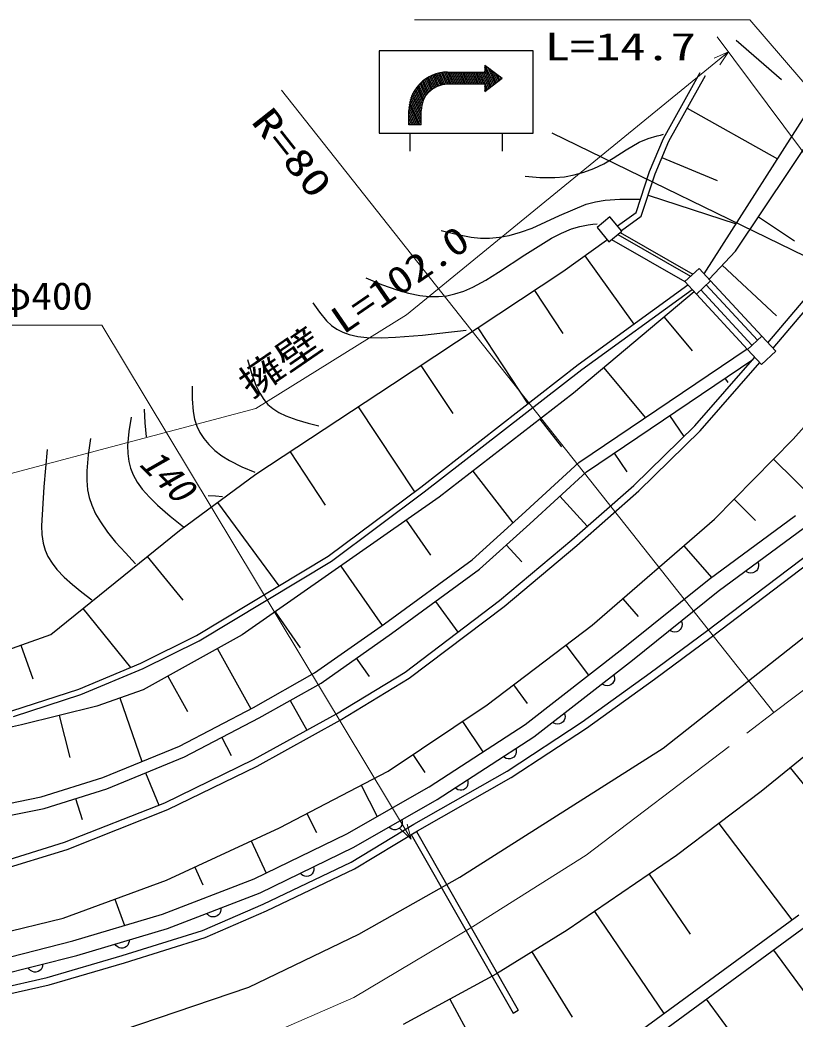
# Model space of a CAD drawing. Units: millimetres, scale not verified. Extents: x 40000 to 680000, y 20000 to 380000.
# Drawn here: x 163254 to 215092, y 272356 to 339158 of the extents above; entities that cross this region are included whole.
import ezdxf
from ezdxf.enums import TextEntityAlignment as Align

# ---------------------------------------------------------------- set-up
doc = ezdxf.new("R2010")
doc.units = ezdxf.units.MM
doc.header["$LTSCALE"] = 1000
doc.linetypes.add('CHAIN', pattern=[18.5, 12, -1.5, 3.5, -1.5])
for name, color, linetype, lineweight in [('M-BGD', 7, 'Continuous', 25), ('M-BMK', 2, 'CHAIN', 13), ('M-STR-HTXT', 7, 'Continuous', 13), ('M-STR-STRC', 7, 'Continuous', 25)]:
    doc.layers.add(name, color=color, linetype=linetype, lineweight=lineweight)
doc.styles.add('ＭＳ ゴシック', font='')
doc.styles.get('ＭＳ ゴシック').set_extended_font_data('MS Gothic')

msp = doc.modelspace()

# ---------------------------------------------------------------- hatches: boundary and pattern name
at = {"layer": 'M-STR-STRC'}
h = msp.add_hatch(dxfattribs=at)
h.set_pattern_fill('USER', color=256, style=0, pattern_type=2)
h.set_pattern_definition([(293.3191, (190839, 337538), (91.8314, 39.5852), [])])
h.paths.add_polyline_path([(195515, 335264), (194340, 334383), (194340, 334857), (191844, 334857), (191813, 334857), (191783, 334856), (191752, 334855), (191721, 334853), (191691, 334850), (191660, 334847), (191630, 334844), (191599, 334840), (191569, 334835), (191539, 334830), (191508, 334825), (191478, 334819), (191448, 334812), (191418, 334805), (191389, 334797), (191359, 334789), (191330, 334780), (191300, 334771), (191271, 334761), (191242, 334751), (191214, 334740), (191185, 334729), (191157, 334717), (191129, 334705), (191101, 334692), (191073, 334679), (191045, 334665), (191018, 334651), (190991, 334636), (190964, 334621), (190938, 334606), (190912, 334590), (190886, 334573), (190860, 334556), (190835, 334539), (190810, 334521), (190785, 334503), (190761, 334484), (190737, 334465), (190713, 334445), (190690, 334425), (190667, 334405), (190644, 334384), (190622, 334363), (190600, 334342), (190579, 334320), (190557, 334298), (190537, 334275), (190516, 334252), (190496, 334229), (190477, 334205), (190458, 334181), (190439, 334157), (190421, 334132), (190403, 334107), (190386, 334082), (190369, 334056), (190352, 334030), (190336, 334004), (190321, 333977), (190305, 333951), (190291, 333924), (190277, 333896), (190263, 333869), (190250, 333841), (190237, 333813), (190225, 333785), (190213, 333757), (190202, 333728), (190191, 333699), (190181, 333671), (190171, 333641), (190162, 333612), (190153, 333583), (190145, 333553), (190137, 333523), (190130, 333494), (190123, 333464), (190117, 333433), (190112, 333403), (190107, 333373), (190102, 333343), (190098, 333312), (190095, 333282), (190092, 333251), (190089, 333221), (190087, 333190), (190086, 333159), (190085, 333128), (190085, 333098), (190085, 332143), (189270, 332143), (189270, 333098), (189270, 333143), (189272, 333188), (189274, 333233), (189276, 333277), (189280, 333322), (189284, 333367), (189289, 333411), (189295, 333456), (189302, 333500), (189309, 333545), (189317, 333589), (189326, 333633), (189336, 333677), (189347, 333721), (189358, 333764), (189370, 333807), (189383, 333850), (189396, 333893), (189410, 333936), (189425, 333978), (189441, 334020), (189458, 334062), (189475, 334104), (189493, 334145), (189511, 334186), (189531, 334226), (189551, 334266), (189571, 334306), (189593, 334346), (189615, 334385), (189638, 334424), (189661, 334462), (189685, 334500), (189710, 334537), (189736, 334574), (189762, 334611), (189788, 334647), (189816, 334683), (189844, 334718), (189872, 334752), (189901, 334786), (189931, 334820), (189962, 334853), (189993, 334886), (190024, 334918), (190056, 334949), (190089, 334980), (190122, 335011), (190155, 335040), (190190, 335070), (190224, 335098), (190259, 335126), (190295, 335153), (190331, 335180), (190368, 335206), (190405, 335232), (190442, 335257), (190480, 335281), (190518, 335304), (190557, 335327), (190596, 335349), (190636, 335371), (190676, 335391), (190716, 335411), (190756, 335431), (190797, 335449), (190838, 335467), (190880, 335484), (190922, 335501), (190964, 335517), (191006, 335532), (191049, 335546), (191092, 335559), (191135, 335572), (191178, 335584), (191221, 335595), (191265, 335606), (191309, 335616), (191353, 335625), (191397, 335633), (191441, 335640), (191486, 335647), (191530, 335653), (191575, 335658), (191620, 335662), (191665, 335666), (191709, 335668), (191754, 335670), (191799, 335671), (191844, 335672), (194340, 335672), (194340, 336146)])

# ---------------------------------------------------------------- linework, layer by layer
at = {"layer": 'M-BGD'}
for p, q in [((209020, 322174), (219083, 337965)), ((211106, 323705), (220320, 337477)), ((211162, 337818), (214182, 335188)), ((206289, 331240), (208750, 335644)), ((206649, 331064), (209099, 335449)), ((207874, 333256), (213926, 329874)), ((205357, 329020), (206289, 331240)), ((205732, 328881), (206649, 331064)), ((206191, 329972), (209882, 328423)), ((204459, 326278), (205357, 329020)), ((204799, 326030), (205732, 328881)), ((205265, 327455), (211156, 325526)), ((202713, 326001), (201849, 325289)), ((203507, 325038), (202713, 326001)), ((203222, 325383), (204459, 326278)), ((203477, 325074), (204799, 326030)), ((212642, 326000), (215050, 324389)), ((201849, 325289), (202644, 324325)), ((202644, 324325), (203507, 325038)), ((203237, 324815), (208112, 322027)), ((203402, 324951), (208266, 322170)), ((199564, 322331), (202492, 324433)), ((202825, 324475), (207728, 321671)), ((201028, 323382), (204310, 318811)), ((209349, 321819), (211106, 323705)), ((210227, 322762), (213849, 319386)), ((188167, 314805), (199564, 322331)), ((208673, 322548), (207720, 321664)), ((209445, 321715), (208673, 322548)), ((200588, 316111), (207930, 321438)), ((207720, 321664), (208492, 320832)), ((208492, 320832), (209445, 321715)), ((209152, 321443), (212578, 317747)), ((209445, 321715), (212871, 318019)), ((197665, 321077), (199563, 318202)), ((208357, 320976), (200273, 314213)), ((200829, 315791), (208204, 321142)), ((208492, 320832), (211918, 317135)), ((208785, 321104), (212211, 317407)), ((213282, 317576), (216253, 321090)), ((213624, 317206), (216641, 320774)), ((206336, 319285), (208217, 317038)), ((193866, 318568), (197219, 313490)), ((212871, 318019), (211918, 317135)), ((213807, 317009), (212871, 318019)), ((200642, 309577), (211885, 317170)), ((211918, 317135), (212853, 316126)), ((212853, 316126), (213807, 317009)), ((190055, 307918), (200588, 316111)), ((190067, 316059), (192196, 312836)), ((201139, 308947), (212259, 316458)), ((208391, 312023), (212398, 316617)), ((208754, 311680), (212740, 316248)), ((190297, 307600), (200829, 315791)), ((202294, 315904), (205079, 312574)), ((179032, 308779), (188167, 314805)), ((210405, 315206), (210605, 314911)), ((214969, 311123), (218359, 314948)), ((200273, 314213), (191286, 307243)), ((185884, 313298), (189638, 307607)), ((206699, 312702), (207648, 311297)), ((198026, 312470), (199465, 310615)), ((204306, 308031), (208391, 312023)), ((204645, 307664), (208754, 311680)), ((209705, 305771), (214969, 311123)), ((181316, 310286), (183674, 306711)), ((202992, 310199), (203835, 308952)), ((196814, 306065), (200642, 309577)), ((213653, 309785), (216478, 307007)), ((173914, 305022), (179032, 308779)), ((193533, 308986), (196218, 305524)), ((197353, 305474), (201139, 308947)), ((200164, 304402), (204306, 308031)), ((183863, 303297), (190055, 307918)), ((184087, 302964), (190297, 307600)), ((199353, 307318), (201192, 305303)), ((200490, 304022), (204645, 307664)), ((176473, 306901), (180572, 301318)), ((191286, 307243), (178124, 298039)), ((211021, 307109), (212453, 305701)), ((193490, 303051), (196814, 306065)), ((209347, 301768), (215134, 306034)), ((189093, 305709), (190722, 303379)), ((193996, 302429), (197353, 305474)), ((201534, 298686), (209705, 305771)), ((165320, 298076), (173914, 305022)), ((209957, 300976), (215724, 305227)), ((195329, 300341), (200164, 304402)), ((195641, 299950), (200490, 304022)), ((195782, 304059), (196816, 302925)), ((207663, 303999), (209500, 301881)), ((171765, 303285), (174136, 300353)), ((175058, 298002), (183863, 303297)), ((209176, 298299), (216324, 303709)), ((209476, 297899), (216627, 303311)), ((175250, 297651), (184087, 302964)), ((184705, 302641), (187479, 298675)), ((187636, 298786), (193490, 303051)), ((188102, 298136), (193996, 302429)), ((203605, 297145), (209347, 301768)), ((204225, 296360), (209957, 300976)), ((189010, 295555), (195329, 300341)), ((189291, 295141), (195641, 299950)), ((191049, 300282), (192543, 298231)), ((203577, 300457), (204598, 299279)), ((167468, 299813), (170654, 295871)), ((180317, 299573), (181987, 297185)), ((182960, 295495), (187636, 298786)), ((194492, 293366), (201534, 298686)), ((206262, 290464), (217123, 299023)), ((157253, 295210), (165320, 298076)), ((171330, 296153), (175058, 298002)), ((178124, 298039), (171485, 294361)), ((183388, 294817), (188102, 298136)), ((205396, 295495), (209176, 298299)), ((163303, 297360), (164106, 295099)), ((171496, 295789), (175250, 297651)), ((199773, 297356), (201289, 295349)), ((205691, 295092), (209476, 297899)), ((176464, 297120), (178691, 293100)), ((197032, 292046), (203605, 297145)), ((167182, 294422), (171330, 296153)), ((185745, 296476), (186603, 295257)), ((197612, 291230), (204225, 296360)), ((167321, 294047), (171496, 295789)), ((173145, 295281), (174453, 292919)), ((178871, 293195), (182960, 295495)), ((184418, 292772), (189010, 295555)), ((200866, 292224), (205396, 295495)), ((179253, 292491), (183388, 294817)), ((184669, 292340), (189291, 295141)), ((196253, 294696), (197183, 293465)), ((201149, 291812), (205691, 295092)), ((162715, 292963), (167182, 294422)), ((162816, 292575), (167321, 294047)), ((171485, 294361), (168390, 293285)), ((168390, 293285), (163366, 292029)), ((169938, 293823), (171413, 289582)), ((181320, 293654), (182435, 291672)), ((187885, 288933), (194492, 293366)), ((220522, 293833), (212836, 287578)), ((165878, 292657), (166582, 289841)), ((173914, 290608), (178871, 293195)), ((178882, 289702), (184418, 292772)), ((163366, 292029), (158836, 291042)), ((174252, 289882), (179253, 292491)), ((179112, 289258), (184669, 292340)), ((190629, 287890), (197032, 292046)), ((192841, 292258), (194211, 290215)), ((195842, 288927), (200866, 292224)), ((196103, 288500), (201149, 291812)), ((168793, 288508), (173914, 290608)), ((176752, 291187), (177381, 289981)), ((191150, 287036), (197612, 291230)), ((189537, 290041), (190339, 288846)), ((192669, 281833), (206262, 290464)), ((169065, 287755), (174252, 289882)), ((172934, 286821), (178882, 289702)), ((173136, 286363), (179112, 289258)), ((171658, 288818), (172541, 286666)), ((180612, 285151), (187885, 288933)), ((189586, 285379), (195842, 288927)), ((214757, 289142), (217849, 285342)), ((164668, 287219), (168793, 288508)), ((186067, 287987), (187152, 285901)), ((189838, 284948), (196103, 288500)), ((164869, 286443), (169065, 287755)), ((185108, 284731), (190629, 287890)), ((212836, 287578), (207164, 283284)), ((159935, 286243), (164668, 287219)), ((166241, 284174), (172934, 286821)), ((166967, 287099), (167407, 285690)), ((185575, 283846), (191150, 287036)), ((160061, 285453), (164869, 286443)), ((166406, 283701), (173136, 286363)), ((182431, 286097), (183095, 284819)), ((185397, 282843), (189586, 285379)), ((210000, 285431), (214879, 278986)), ((173049, 281630), (180612, 285151)), ((178921, 281719), (185108, 284731)), ((185634, 282402), (189838, 284948)), ((189425, 284698), (196232, 272757)), ((189773, 284896), (196579, 272955)), ((160213, 282319), (166241, 284174)), ((178722, 284271), (179727, 282112)), ((160336, 281834), (166406, 283701)), ((179319, 280801), (185575, 283846)), ((207164, 283284), (199849, 278302)), ((179526, 280041), (185397, 282843)), ((174940, 282511), (175490, 281330)), ((179733, 279586), (185634, 282402)), ((205335, 282039), (208071, 278021)), ((166138, 279109), (173049, 281630)), ((172789, 279365), (178921, 281719)), ((185908, 278021), (192669, 281833)), ((173111, 278418), (179319, 280801)), ((169594, 280370), (170237, 278606)), ((175470, 278281), (179526, 280041)), ((166781, 277578), (172789, 279365)), ((175645, 277812), (179733, 279586)), ((197410, 266216), (215353, 279333)), ((201678, 279547), (206321, 272730)), ((159792, 277545), (166138, 279109)), ((197942, 265489), (215892, 278612)), ((167048, 276614), (173111, 278418)), ((170100, 276594), (175470, 278281)), ((178571, 274496), (185908, 278021)), ((199849, 278302), (195131, 275386)), ((161332, 276188), (166781, 277578)), ((170245, 276115), (175645, 277812)), ((161546, 275210), (167048, 276614)), ((165080, 275134), (170100, 276594)), ((197490, 276844), (200189, 272476)), ((213648, 276971), (219064, 269562)), ((165205, 274649), (170245, 276115)), ((195131, 275386), (188876, 271994)), ((159872, 273946), (165080, 275134)), ((159960, 273454), (165205, 274649)), ((170094, 271619), (178571, 274496)), ((192004, 273690), (196014, 266295)), ((209160, 273691), (212444, 269200)), ((196232, 272757), (196579, 272955))]:
    msp.add_line(p, q, dxfattribs=at)
for points in [[(197038, 328704), (198029, 328635), (199027, 328625), (199671, 328680), (200310, 328796), (200977, 328980), (201630, 329224), (202298, 329539), (202937, 329909), (203792, 330479), (204673, 330996), (205260, 331228), (205874, 331406), (206089, 331461), (206304, 331514)], [(191431, 325083), (192429, 324826), (193429, 324630), (194047, 324567), (194667, 324564), (195316, 324627), (195973, 324751), (196741, 324965), (197509, 325242), (199332, 326081), (201132, 326843), (201749, 327001), (202392, 327103), (203370, 327173), (204365, 327183), (204558, 327182), (204752, 327181)], [(186393, 321925), (187434, 321481), (188518, 321086), (189243, 320885), (189992, 320739), (190624, 320674), (191253, 320670), (191796, 320723), (192338, 320837), (192942, 321034), (193532, 321291), (194405, 321767), (195256, 322299), (197010, 323454), (198808, 324564), (199463, 324902), (200148, 325186), (200690, 325351), (201255, 325459), (201561, 325494), (201868, 325523)], [(182844, 320249), (183287, 319614), (183764, 319034), (184081, 318734), (184439, 318481), (184840, 318278), (185281, 318124), (185847, 318000), (186451, 317930), (187413, 317907), (188377, 317944), (190181, 318084), (191917, 318277), (192507, 318351), (193095, 318426)], [(178470, 316454), (178738, 315546), (179056, 314676), (179286, 314207), (179565, 313775), (179840, 313457), (180157, 313183), (180578, 312908), (181044, 312679), (181762, 312414), (182537, 312195), (182893, 312106), (183251, 312019)], [(174774, 314680), (174778, 313816), (174842, 312972), (174935, 312477), (175085, 312002), (175285, 311583), (175546, 311179), (175889, 310765), (176287, 310382), (176761, 310015), (177271, 309696), (178099, 309281), (178963, 308914)], [(171559, 313125), (171602, 312211), (171696, 311291)], [(170683, 312610), (170537, 311650), (170454, 310712), (170461, 310166), (170528, 309640), (170651, 309181), (170831, 308741), (171098, 308262), (171429, 307794), (171910, 307240), (172453, 306706), (173294, 305979), (174182, 305267)], [(167972, 311181), (167815, 310089), (167718, 309005), (167717, 308373), (167777, 307747), (167887, 307226), (168058, 306712), (168316, 306143), (168635, 305592), (169113, 304909), (169654, 304243), (170303, 303519), (170979, 302802)], [(165064, 310441), (164850, 307935), (164690, 305335), (164721, 304744), (164812, 304165), (164942, 303716), (165128, 303292), (165397, 302843), (165722, 302418), (166210, 301900), (166758, 301409), (167398, 300896), (168071, 300387)], [(175851, 307366), (176326, 307330), (176804, 307304)], [(212605, 302903), (212640, 302787), (212649, 302672), (212637, 302528), (212583, 302414), (212509, 302317), (212384, 302226), (212268, 302185), (212144, 302169), (212000, 302200), (211894, 302244), (211796, 302315)], [(207480, 298981), (207521, 298867), (207536, 298753), (207531, 298608), (207483, 298492), (207413, 298391), (207292, 298294), (207179, 298248), (207056, 298225), (206911, 298250), (206803, 298288), (206702, 298354)], [(202967, 295384), (203005, 295269), (203018, 295155), (203010, 295010), (202960, 294895), (202889, 294795), (202766, 294700), (202652, 294656), (202528, 294636), (202384, 294663), (202277, 294703), (202176, 294771)], [(199660, 292819), (199699, 292704), (199711, 292590), (199704, 292445), (199654, 292330), (199582, 292230), (199460, 292135), (199346, 292091), (199222, 292071), (199077, 292098), (198970, 292138), (198870, 292206)], [(196416, 290454), (196445, 290336), (196448, 290221), (196428, 290077), (196368, 289967), (196289, 289874), (196159, 289789), (196041, 289755), (195916, 289745), (195775, 289784), (195671, 289834), (195577, 289910)], [(193185, 288357), (193214, 288239), (193217, 288124), (193197, 287980), (193137, 287870), (193058, 287777), (192928, 287692), (192810, 287658), (192685, 287648), (192544, 287687), (192440, 287737), (192346, 287813)], [(188797, 285690), (188819, 285570), (188815, 285455), (188788, 285313), (188722, 285206), (188637, 285117), (188503, 285040), (188383, 285012), (188258, 285010), (188119, 285057), (188018, 285112), (187929, 285193)], [(182897, 282543), (182911, 282422), (182900, 282308), (182863, 282167), (182790, 282065), (182700, 281982), (182560, 281914), (182439, 281894), (182314, 281900), (182178, 281957), (182082, 282018), (181998, 282105)], [(176682, 279789), (176686, 279667), (176665, 279554), (176616, 279418), (176534, 279322), (176437, 279247), (176292, 279192), (176170, 279182), (176046, 279199), (175916, 279267), (175825, 279336), (175748, 279430)], [(170559, 277658), (170553, 277537), (170523, 277426), (170464, 277294), (170375, 277205), (170273, 277138), (170124, 277093), (170001, 277094), (169879, 277120), (169754, 277197), (169669, 277274), (169600, 277373)], [(164781, 276036), (164771, 275914), (164737, 275805), (164672, 275675), (164580, 275590), (164475, 275527), (164325, 275488), (164203, 275493), (164081, 275524), (163959, 275607), (163877, 275686), (163812, 275788)]]:
    msp.add_lwpolyline(points, dxfattribs=at)
at = {"layer": 'M-BMK'}
for p, q in [((213679, 292844), (219049, 296914)), ((201114, 283320), (213679, 292844)), ((193511, 278518), (201114, 283320)), ((185588, 273796), (193511, 278518)), ((178929, 270895), (185588, 273796))]:
    msp.add_line(p, q, dxfattribs=at)
at = {"layer": 'M-STR-HTXT'}
for p, q in [((212059, 339158), (189638, 339158)), ((231959, 316042), (212059, 339158)), ((227056, 314962), (209892, 338040)), ((210650, 337022), (189109, 319440)), ((213679, 292844), (180750, 334465)), ((179035, 313171), (189109, 319440)), ((168723, 318755), (146615, 318755)), ((189427, 284383), (168723, 318755)), ((162580, 308806), (179035, 313171))]:
    msp.add_line(p, q, dxfattribs=at)
for points in [[(209693, 336612), (210650, 337022), (210055, 336169)], [(189157, 285388), (189427, 284383), (188667, 285093)]]:
    msp.add_lwpolyline(points, dxfattribs=at)
at = {"layer": 'M-STR-STRC'}
for p, q in [((197568, 337086), (187272, 337086)), ((187272, 337086), (187272, 331594)), ((197568, 331594), (197568, 337086)), ((194340, 336146), (195515, 335264)), ((194340, 336146), (194340, 335672)), ((191769, 335672), (194340, 335672)), ((194340, 334857), (191844, 334857)), ((194340, 334383), (195515, 335264)), ((194340, 334857), (194340, 334383)), ((189270, 332143), (189270, 333098)), ((190085, 332143), (190085, 333098)), ((190085, 332143), (189270, 332143)), ((187272, 331594), (197568, 331594)), ((189331, 331594), (189331, 330383)), ((195509, 331594), (195509, 330383)), ((231570, 315661), (198858, 331592))]:
    msp.add_line(p, q, dxfattribs=at)
for radius in [2574, 1759]:
    msp.add_arc((191844, 333098), radius, 90, 180, dxfattribs=at)

# ---------------------------------------------------------------- texts
at = {"layer": 'M-BGD', "style": 'ＭＳ ゴシック', "oblique": 15}
msp.add_text('140', height=1833, rotation=314.6, dxfattribs=at).set_placement((170753, 309035), align=Align.BOTTOM_LEFT)
at = {"layer": 'M-STR-HTXT', "style": 'ＭＳ ゴシック'}
for s, width, p in [('L=14.7', 1.35, (198356, 335919)), ('ヒューム管 φ400', 1.1, (146805, 319241))]:
    msp.add_text(s, height=1833, dxfattribs=dict(at, width=width)).set_placement(p, align=Align.BOTTOM_LEFT)
for s, rotation, width, p in [('R=80', 308.3, 1.35, (178219, 332016)), ('擁壁 L=102.0', 34.5, 1.2, (179006, 313385))]:
    msp.add_text(s, height=1833, rotation=rotation, dxfattribs=dict(at, width=width)).set_placement(p, align=Align.BOTTOM_LEFT)

doc.saveas('drawing.dxf')
